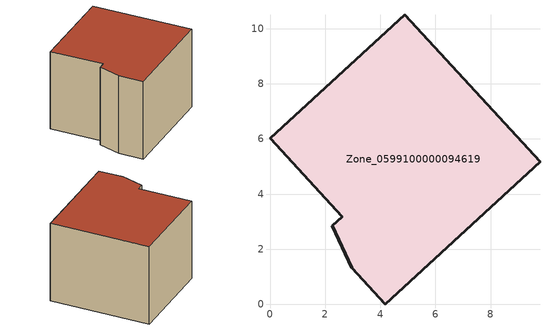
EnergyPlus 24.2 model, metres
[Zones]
Zone_0599100000094619
 floor ground (C_G): 9.79,5.17 4.17,0 2.96,1.32 2.27,2.84 2.62,3.17 0,6.02 4.89,10.5 z0
 wall outside (C_F): 4.17,0 9.79,5.17 4.89,10.5 0,6.02 2.62,3.17 2.27,2.84 2.96,1.32 4.17,0 z0:5.93
 roof outside (C_R): 2.27,2.84 2.96,1.32 4.17,0 9.79,5.17 4.89,10.5 0,6.02 2.62,3.17 z5.93
[BUILDING]
Pand.0599100000094619: North Axis=0; Terrain=City; Loads Convergence Tolerance Value=0.04; Temperature Convergence Tolerance Value=0.4; Solar Distribution=FullExterior; Maximum Number of Warmup Days=25; Minimum Number of Warmup Days=1
[Site:Location]
Rotterdam.The.Hague.AP_ZH_NLD Design_Conditions: Latitude=51.96; Longitude=4.45; Time Zone=1; Elevation=-4.5
[SITE:GROUNDTEMPERATURE:BUILDINGSURFACE]
18, 18, 18, 18, 18, 18, 18, 18, 18, 18, 18, 18
[MATERIAL] Thermal Absorptance=0.9; Solar Absorptance=0.7; Visible Absorptance=0.7
Name | Roughness | Thickness | Conductivity | Density | Specific Heat
G.TI.1992-2005 | MediumSmooth | 0.15 | 0.06 | 540 | 1210
F.TI.1992-2005 | Rough | 0.3 | 0.12 | 1920 | 840
R.TI.1992-2005 | MediumRough | 0.2 | 0.08 | 1500 | 1000
[CONSTRUCTION]
C_G: G.TI.1992-2005
C_F: F.TI.1992-2005
C_R: R.TI.1992-2005
[ZONE]
Zone_0599100000094619: Type=1; Multiplier=1; Ceiling Height=Autocalculate; Volume=Autocalculate; Floor Area=autocalculate; Part of Total Floor Area=Yes
[ZONEINFILTRATION:DESIGNFLOWRATE]
Infil_Zone_0599100000094619: Zone or ZoneList or Space or SpaceList=Zone_0599100000094619; Schedule=AlwaysOn; Design Flow Rate Calculation Method=Flow/Area; Flow Rate per Floor Area=0.0015; Constant Term Coefficient=1; Temperature Term Coefficient=0; Velocity Term Coefficient=0; Velocity Squared Term Coefficient=0
[HVACTEMPLATE:ZONE:IDEALLOADSAIRSYSTEM]
Zone_0599100000094619: Maximum Heating Supply Air Temperature=50; Minimum Cooling Supply Air Temperature=13; Maximum Heating Supply Air Humidity Ratio=0.0156; Minimum Cooling Supply Air Humidity Ratio=0.0077; Heating Limit=NoLimit; Cooling Limit=NoLimit; Dehumidification Control Type=ConstantSensibleHeatRatio; Cooling Sensible Heat Ratio=0.7; Dehumidification Setpoint=60; Humidification Control Type=None; Humidification Setpoint=30; Outdoor Air Method=None; Outdoor Air Flow Rate per Person=0.00944; Outdoor Air Flow Rate per Zone Floor Area=0; Outdoor Air Flow Rate per Zone=0; Demand Controlled Ventilation Type=None; Outdoor Air Economizer Type=NoEconomizer; Heat Recovery Type=None; Sensible Heat Recovery Effectiveness=0.7; Latent Heat Recovery Effectiveness=0.65
[ZONECONTROL:THERMOSTAT]
ThermostatControl_Zone_0599100000094619: Zone or ZoneList=Zone_0599100000094619; Control Type Schedule=DualSetpointControlType; Control 1=Thermostat_Zone_0599100000094619; Temperature Difference Between Cutout And Setpoint=0
[THERMOSTATSETPOINT:DUALSETPOINT]
Thermostat_Zone_0599100000094619: Heating Setpoint Temperature Schedule=HeatingSetpoint_Zone_0599100000094619; Cooling Setpoint Temperature Schedule=CoolingSetpoint_Zone_0599100000094619
[SCHEDULE:COMPACT]
HeatingSetpoint_Zone_0599100000094619: Through: 12/31, For: AllDays, Until: 24:00, 21
CoolingSetpoint_Zone_0599100000094619: Through: 12/31, For: AllDays, Until: 24:00, 24
DualSetpointControlType: Through: 12/31, For: AllDays, Until: 24:00, 4
AlwaysOn: Through: 12/31, For: AllDays, Until: 24:00, 1
